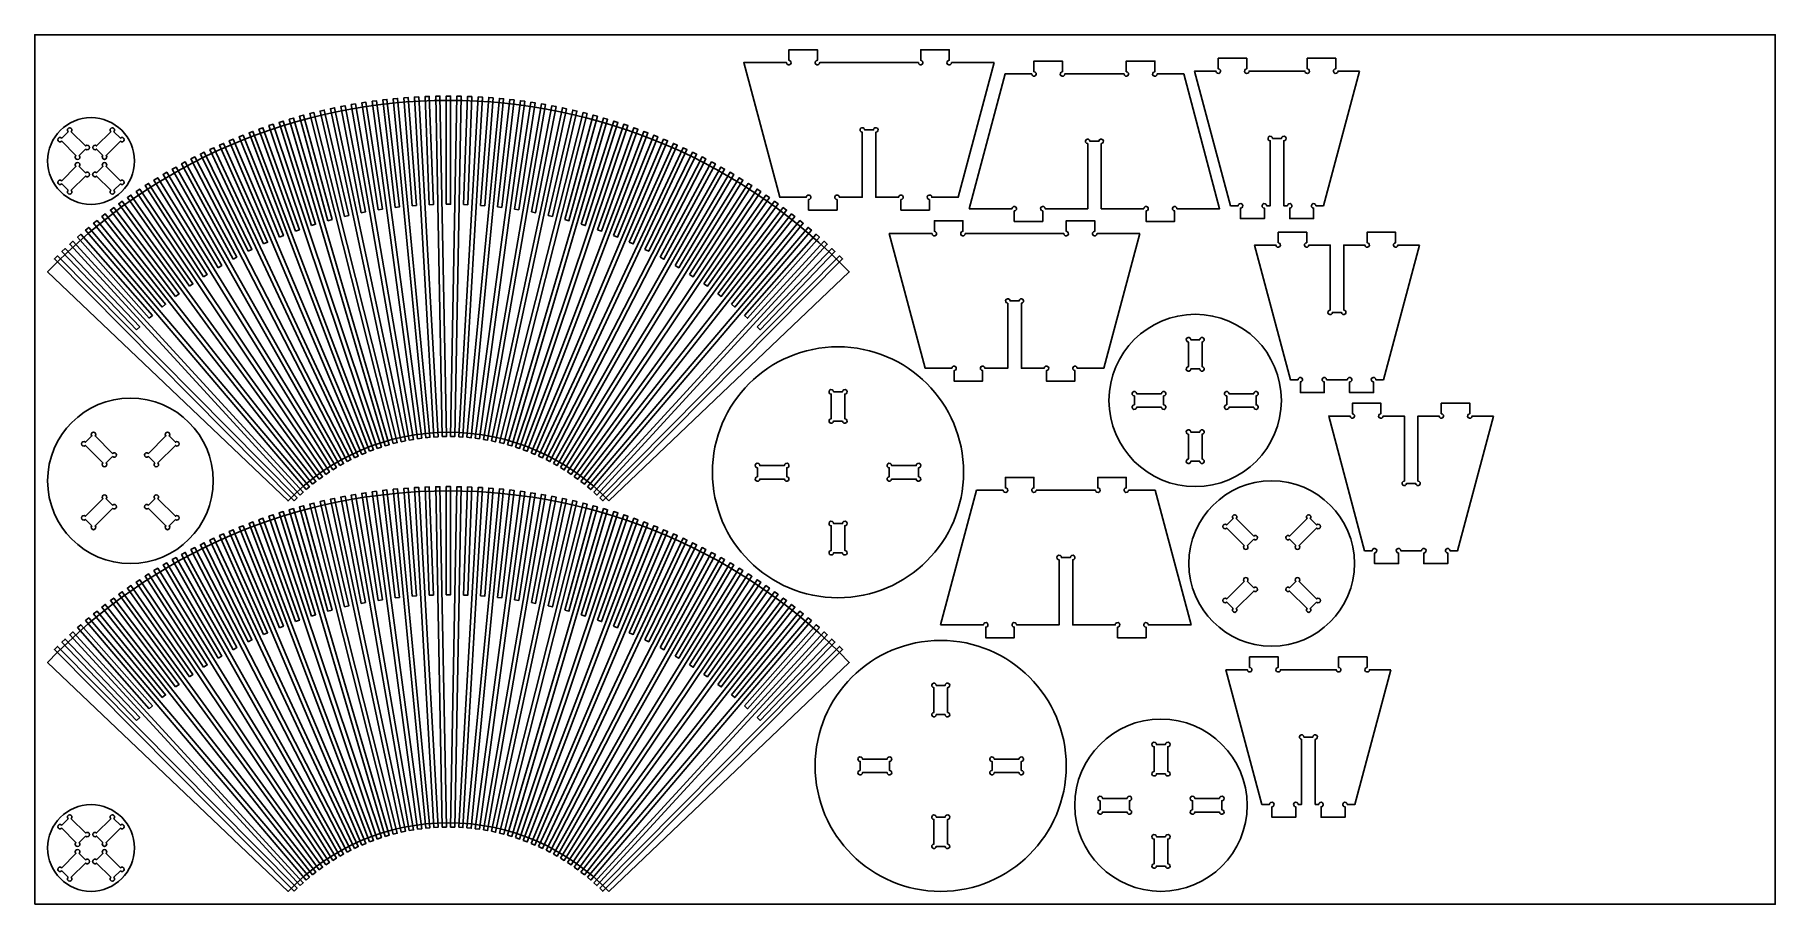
# Model space of a CAD drawing. Header units: millimetres. Extents: x 0 to 2440, y 0 to 1220.
import ezdxf

# ---------------------------------------------------------------- set-up
doc = ezdxf.new("R2010")
doc.units = ezdxf.units.MM
for name, color, linetype in [('BOARD-2440x1220', 8, 'Continuous'), ('CUT', 1, 'Continuous'), ('POCKET-KERF-15.5', 5, 'Continuous')]:
    doc.layers.add(name, color=color, linetype=linetype)

msp = doc.modelspace()

# ---------------------------------------------------------------- linework, layer by layer
at = {"layer": 'BOARD-2440x1220'}
msp.add_lwpolyline([(0, 0), (2440, 0), (2440, 1220), (0, 1220)], close=True, dxfattribs=at)
at = {"layer": 'CUT'}
for points in [[(1345.1, 1181), (1285.2, 1181, -2.414214), (1282, 1184.2), (1282, 1199), (1242, 1199), (1242, 1184.2, -2.414214), (1238.8, 1181), (1100.4, 1181, -2.414214), (1097.2, 1184.2), (1097.2, 1199), (1057.2, 1199), (1057.2, 1184.2, -2.414214), (1054, 1181), (994, 1181), (1044.4, 992), (1081.6, 992, -2.414214), (1084.8, 988.8), (1084.8, 974), (1124.8, 974), (1124.8, 988.8, -2.414214), (1128, 992), (1160.1, 992), (1160.1, 1083.3, -2.414214), (1163.3, 1086.5), (1175.9, 1086.5, -2.414214), (1179.1, 1083.3), (1179.1, 992), (1211.1, 992, -2.414214), (1214.3, 988.8), (1214.3, 974), (1254.3, 974), (1254.3, 988.8, -2.414214), (1257.5, 992), (1294.7, 992)], [(1310, 976), (1370, 976, -2.414214), (1373.2, 972.8), (1373.2, 958), (1413.2, 958), (1413.2, 972.8, -2.414214), (1416.4, 976), (1476.1, 976), (1476.1, 1067.3, -2.414214), (1479.3, 1070.5), (1491.9, 1070.5, -2.414214), (1495.1, 1067.3), (1495.1, 976), (1554.8, 976, -2.414214), (1558, 972.8), (1558, 958), (1598, 958), (1598, 972.8, -2.414214), (1601.2, 976), (1661.1, 976), (1610.7, 1165), (1573.5, 1165, -2.414214), (1570.3, 1168.2), (1570.3, 1183), (1530.3, 1183), (1530.3, 1168.2, -2.414214), (1527.1, 1165), (1444, 1165, -2.414214), (1440.8, 1168.2), (1440.8, 1183), (1400.8, 1183), (1400.8, 1168.2, -2.414214), (1397.6, 1165), (1360.4, 1165)], [(1857.1, 1169), (1827.1, 1169, -2.414214), (1823.9, 1172.2), (1823.9, 1187), (1783.9, 1187), (1783.9, 1172.2, -2.414214), (1780.7, 1169), (1702.4, 1169, -2.414214), (1699.2, 1172.2), (1699.2, 1187), (1659.2, 1187), (1659.2, 1172.2, -2.414214), (1656, 1169), (1626, 1169), (1676.4, 980), (1687.1, 980, -2.414214), (1690.3, 976.8), (1690.3, 962), (1723.9, 962), (1723.9, 976.8, -2.414214), (1727.1, 980), (1732.1, 980), (1732.1, 1071.3, -2.414214), (1735.3, 1074.5), (1747.9, 1074.5, -2.414214), (1751.1, 1071.3), (1751.1, 980), (1756.1, 980, -2.414214), (1759.3, 976.8), (1759.3, 962), (1792.9, 962), (1792.9, 976.8, -2.414214), (1796.1, 980), (1806.7, 980)], [(804.7, 566), (1141.8, 887.3, 0.428387), (18, 887.3), (355.1, 566, -0.428387)], [(139.7, 1042.9, 1), (18, 1042.9, 1)], [(71.2, 1059.5, 2.414214), (71.2, 1064), (51.2, 1084, 2.414214), (46.7, 1084), (37.8, 1075, 2.414214), (37.8, 1070.5), (57.7, 1050.6, 2.414214), (62.3, 1050.6)], [(95.5, 1050.6, 2.414214), (100, 1050.6), (120, 1070.5, 2.414214), (120, 1075), (111, 1084, 2.414214), (106.5, 1084), (86.6, 1064, 2.414214), (86.6, 1059.5)], [(46.7, 1001.8, 2.414214), (51.2, 1001.8), (71.2, 1021.7, 2.414214), (71.2, 1026.3), (62.3, 1035.2, 2.414214), (57.7, 1035.2), (37.8, 1015.2, 2.414214), (37.8, 1010.7)], [(120, 1010.7, 2.414214), (120, 1015.2), (100, 1035.2, 2.414214), (95.5, 1035.2), (86.6, 1026.3, 2.414214), (86.6, 1021.7), (106.5, 1001.8, 2.414214), (111, 1001.8)], [(1549.1, 941), (1489.2, 941, -2.414214), (1486, 944.2), (1486, 959), (1446, 959), (1446, 944.2, -2.414214), (1442.8, 941), (1304.4, 941, -2.414214), (1301.2, 944.2), (1301.2, 959), (1261.2, 959), (1261.2, 944.2, -2.414214), (1258, 941), (1198, 941), (1248.4, 752), (1285.6, 752, -2.414214), (1288.8, 748.8), (1288.8, 734), (1328.8, 734), (1328.8, 748.8, -2.414214), (1332, 752), (1364.1, 752), (1364.1, 843.3, -2.414214), (1367.3, 846.5), (1379.9, 846.5, -2.414214), (1383.1, 843.3), (1383.1, 752), (1415.1, 752, -2.414214), (1418.3, 748.8), (1418.3, 734), (1458.3, 734), (1458.3, 748.8, -2.414214), (1461.5, 752), (1498.7, 752)], [(1941.1, 925), (1911.1, 925, -2.414214), (1907.9, 928.2), (1907.9, 943), (1867.9, 943), (1867.9, 928.2, -2.414214), (1864.7, 925), (1835.1, 925), (1835.1, 833.7, -2.414214), (1831.9, 830.5), (1819.3, 830.5, -2.414214), (1816.1, 833.7), (1816.1, 925), (1786.4, 925, -2.414214), (1783.2, 928.2), (1783.2, 943), (1743.2, 943), (1743.2, 928.2, -2.414214), (1740, 925), (1710, 925), (1760.4, 736), (1771.1, 736, -2.414214), (1774.3, 732.8), (1774.3, 718), (1807.9, 718), (1807.9, 732.8, -2.414214), (1811.1, 736), (1840.1, 736, -2.414214), (1843.3, 732.8), (1843.3, 718), (1876.9, 718), (1876.9, 732.8, -2.414214), (1880.1, 736), (1890.7, 736)], [(1747.7, 706.9, 1), (1506, 706.9, 1)], [(1302.1, 606.1, 1), (950, 606.1, 1)], [(1633.2, 751.1, 2.414214), (1636.4, 754.3), (1636.4, 788.9, 2.414214), (1633.2, 792.1), (1620.6, 792.1, 2.414214), (1617.4, 788.9), (1617.4, 754.3, 2.414214), (1620.6, 751.1)], [(250.1, 594.1, 1), (18, 594.1, 1)], [(1132.4, 678, 2.414214), (1135.6, 681.2), (1135.6, 715.8, 2.414214), (1132.4, 719), (1119.8, 719, 2.414214), (1116.6, 715.8), (1116.6, 681.2, 2.414214), (1119.8, 678)], [(1541.6, 700.6, 2.414214), (1544.8, 697.4), (1579.4, 697.4, 2.414214), (1582.6, 700.6), (1582.6, 713.2, 2.414214), (1579.4, 716.4), (1544.8, 716.4, 2.414214), (1541.6, 713.2)], [(1671.1, 700.6, 2.414214), (1674.3, 697.4), (1708.9, 697.4, 2.414214), (1712.1, 700.6), (1712.1, 713.2, 2.414214), (1708.9, 716.4), (1674.3, 716.4, 2.414214), (1671.1, 713.2)], [(2045.1, 685), (2015.1, 685, -2.414214), (2011.9, 688.2), (2011.9, 703), (1971.9, 703), (1971.9, 688.2, -2.414214), (1968.7, 685), (1939.1, 685), (1939.1, 593.7, -2.414214), (1935.9, 590.5), (1923.3, 590.5, -2.414214), (1920.1, 593.7), (1920.1, 685), (1890.4, 685, -2.414214), (1887.2, 688.2), (1887.2, 703), (1847.2, 703), (1847.2, 688.2, -2.414214), (1844, 685), (1814, 685), (1864.4, 496), (1875.1, 496, -2.414214), (1878.3, 492.8), (1878.3, 478), (1911.9, 478), (1911.9, 492.8, -2.414214), (1915.1, 496), (1944.1, 496, -2.414214), (1947.3, 492.8), (1947.3, 478), (1980.9, 478), (1980.9, 492.8, -2.414214), (1984.1, 496), (1994.7, 496)], [(109, 628.1, 2.414214), (109, 632.6), (84.5, 657.1, 2.414214), (80, 657.1), (71, 648.2, 2.414214), (71, 643.7), (95.5, 619.2, 2.414214), (100, 619.2)], [(168.1, 619.2, 2.414214), (172.6, 619.2), (197.1, 643.7, 2.414214), (197.1, 648.2), (188.2, 657.1, 2.414214), (183.7, 657.1), (159.2, 632.6, 2.414214), (159.2, 628.1)], [(1633.2, 621.6, 2.414214), (1636.4, 624.8), (1636.4, 659.4, 2.414214), (1633.2, 662.6), (1620.6, 662.6, 2.414214), (1617.4, 659.4), (1617.4, 624.8, 2.414214), (1620.6, 621.6)], [(1013.2, 599.8, 2.414214), (1016.4, 596.6), (1051, 596.6, 2.414214), (1054.2, 599.8), (1054.2, 612.4, 2.414214), (1051, 615.6), (1016.4, 615.6, 2.414214), (1013.2, 612.4)], [(1198, 599.8, 2.414214), (1201.2, 596.6), (1235.8, 596.6, 2.414214), (1239, 599.8), (1239, 612.4, 2.414214), (1235.8, 615.6), (1201.2, 615.6, 2.414214), (1198, 612.4)], [(1270, 392), (1330, 392, -2.414214), (1333.2, 388.8), (1333.2, 374), (1373.2, 374), (1373.2, 388.8, -2.414214), (1376.4, 392), (1436.1, 392), (1436.1, 483.3, -2.414214), (1439.3, 486.5), (1451.9, 486.5, -2.414214), (1455.1, 483.3), (1455.1, 392), (1514.8, 392, -2.414214), (1518, 388.8), (1518, 374), (1558, 374), (1558, 388.8, -2.414214), (1561.2, 392), (1621.1, 392), (1570.7, 581), (1533.5, 581, -2.414214), (1530.3, 584.2), (1530.3, 599), (1490.3, 599), (1490.3, 584.2, -2.414214), (1487.1, 581), (1404, 581, -2.414214), (1400.8, 584.2), (1400.8, 599), (1360.8, 599), (1360.8, 584.2, -2.414214), (1357.6, 581), (1320.4, 581)], [(1850.1, 478.1, 1), (1618, 478.1, 1)], [(804.7, 18), (1141.8, 339.3, 0.428387), (18, 339.3), (355.1, 18, -0.428387)], [(80, 531, 2.414214), (84.5, 531), (109, 555.5, 2.414214), (109, 560), (100, 569, 2.414214), (95.5, 569), (71, 544.5, 2.414214), (71, 540)], [(197.1, 540, 2.414214), (197.1, 544.5), (172.6, 569, 2.414214), (168.1, 569), (159.2, 560, 2.414214), (159.2, 555.5), (183.7, 531, 2.414214), (188.2, 531)], [(1132.4, 493.2, 2.414214), (1135.6, 496.4), (1135.6, 531, 2.414214), (1132.4, 534.2), (1119.8, 534.2, 2.414214), (1116.6, 531), (1116.6, 496.4, 2.414214), (1119.8, 493.2)], [(1709, 512.1, 2.414214), (1709, 516.6), (1684.5, 541.1, 2.414214), (1680, 541.1), (1671, 532.2, 2.414214), (1671, 527.7), (1695.5, 503.2, 2.414214), (1700, 503.2)], [(1768.1, 503.2, 2.414214), (1772.6, 503.2), (1797.1, 527.7, 2.414214), (1797.1, 532.2), (1788.2, 541.1, 2.414214), (1783.7, 541.1), (1759.2, 516.6, 2.414214), (1759.2, 512.1)], [(1680, 415, 2.414214), (1684.5, 415), (1709, 439.5, 2.414214), (1709, 444), (1700, 453, 2.414214), (1695.5, 453), (1671, 428.5, 2.414214), (1671, 424)], [(1797.1, 424, 2.414214), (1797.1, 428.5), (1772.6, 453, 2.414214), (1768.1, 453), (1759.2, 444, 2.414214), (1759.2, 439.5), (1783.7, 415, 2.414214), (1788.2, 415)], [(1446.1, 194.1, 1), (1094, 194.1, 1)], [(1901.1, 329), (1871.1, 329, -2.414214), (1867.9, 332.2), (1867.9, 347), (1827.9, 347), (1827.9, 332.2, -2.414214), (1824.7, 329), (1746.4, 329, -2.414214), (1743.2, 332.2), (1743.2, 347), (1703.2, 347), (1703.2, 332.2, -2.414214), (1700, 329), (1670, 329), (1720.4, 140), (1731.1, 140, -2.414214), (1734.3, 136.8), (1734.3, 122), (1767.9, 122), (1767.9, 136.8, -2.414214), (1771.1, 140), (1776.1, 140), (1776.1, 231.3, -2.414214), (1779.3, 234.5), (1791.9, 234.5, -2.414214), (1795.1, 231.3), (1795.1, 140), (1800.1, 140, -2.414214), (1803.3, 136.8), (1803.3, 122), (1836.9, 122), (1836.9, 136.8, -2.414214), (1840.1, 140), (1850.7, 140)], [(1276.4, 266, 2.414214), (1279.6, 269.2), (1279.6, 303.8, 2.414214), (1276.4, 307), (1263.8, 307, 2.414214), (1260.6, 303.8), (1260.6, 269.2, 2.414214), (1263.8, 266)], [(1699.7, 138.9, 1), (1458, 138.9, 1)], [(1585.2, 183.1, 2.414214), (1588.4, 186.3), (1588.4, 220.9, 2.414214), (1585.2, 224.1), (1572.6, 224.1, 2.414214), (1569.4, 220.9), (1569.4, 186.3, 2.414214), (1572.6, 183.1)], [(1157.2, 187.8, 2.414214), (1160.4, 184.6), (1195, 184.6, 2.414214), (1198.2, 187.8), (1198.2, 200.4, 2.414214), (1195, 203.6), (1160.4, 203.6, 2.414214), (1157.2, 200.4)], [(1342, 187.8, 2.414214), (1345.2, 184.6), (1379.8, 184.6, 2.414214), (1383, 187.8), (1383, 200.4, 2.414214), (1379.8, 203.6), (1345.2, 203.6, 2.414214), (1342, 200.4)], [(1493.6, 132.6, 2.414214), (1496.8, 129.4), (1531.4, 129.4, 2.414214), (1534.6, 132.6), (1534.6, 145.2, 2.414214), (1531.4, 148.4), (1496.8, 148.4, 2.414214), (1493.6, 145.2)], [(1623.1, 132.6, 2.414214), (1626.3, 129.4), (1660.9, 129.4, 2.414214), (1664.1, 132.6), (1664.1, 145.2, 2.414214), (1660.9, 148.4), (1626.3, 148.4, 2.414214), (1623.1, 145.2)], [(139.7, 78.9, 1), (18, 78.9, 1)], [(71.2, 95.5, 2.414214), (71.2, 100), (51.2, 120, 2.414214), (46.7, 120), (37.8, 111, 2.414214), (37.8, 106.5), (57.7, 86.6, 2.414214), (62.3, 86.6)], [(95.5, 86.6, 2.414214), (100, 86.6), (120, 106.5, 2.414214), (120, 111), (111, 120, 2.414214), (106.5, 120), (86.6, 100, 2.414214), (86.6, 95.5)], [(1276.4, 81.2, 2.414214), (1279.6, 84.4), (1279.6, 119, 2.414214), (1276.4, 122.2), (1263.8, 122.2, 2.414214), (1260.6, 119), (1260.6, 84.4, 2.414214), (1263.8, 81.2)], [(1585.2, 53.6, 2.414214), (1588.4, 56.8), (1588.4, 91.4, 2.414214), (1585.2, 94.6), (1572.6, 94.6, 2.414214), (1569.4, 91.4), (1569.4, 56.8, 2.414214), (1572.6, 53.6)], [(46.7, 37.8, 2.414214), (51.2, 37.8), (71.2, 57.7, 2.414214), (71.2, 62.3), (62.3, 71.2, 2.414214), (57.7, 71.2), (37.8, 51.2, 2.414214), (37.8, 46.7)], [(120, 46.7, 2.414214), (120, 51.2), (100, 71.2, 2.414214), (95.5, 71.2), (86.6, 62.3, 2.414214), (86.6, 57.7), (106.5, 37.8, 2.414214), (111, 37.8)]]:
    msp.add_lwpolyline(points, format="xyb", close=True, dxfattribs=at)
at = {"layer": 'POCKET-KERF-15.5'}
for points in [[(525, 651.3), (531, 652.3), (449.5, 1123.1), (443.6, 1122)], [(481.3, 974.4), (487.3, 975.3), (464.2, 1125.4), (458.3, 1124.5)], [(536.5, 653.2), (542.4, 654), (479, 1127.5), (473, 1126.7)], [(505.1, 977.7), (511.1, 978.4), (493.7, 1129.3), (487.8, 1128.6)], [(548, 654.6), (554, 655.2), (508.6, 1130.8), (502.6, 1130.2)], [(529, 980.1), (535, 980.6), (523.4, 1132), (517.4, 1131.5)], [(559.5, 655.6), (565.5, 656), (538.3, 1132.9), (532.3, 1132.6)], [(552.9, 981.6), (558.9, 981.8), (553.1, 1133.6), (547.1, 1133.3)], [(571.1, 656.2), (577.1, 656.3), (568, 1133.9), (562, 1133.8)], [(576.9, 982.2), (582.9, 982.2), (582.9, 1134), (576.9, 1134)], [(582.7, 656.3), (588.7, 656.2), (597.8, 1133.8), (591.8, 1133.9)], [(594.3, 656), (600.3, 655.6), (627.6, 1132.6), (621.6, 1132.9)], [(600.9, 981.8), (606.9, 981.6), (612.7, 1133.3), (606.7, 1133.6)], [(605.9, 655.2), (611.8, 654.6), (657.2, 1130.2), (651.3, 1130.8)], [(617.4, 654), (623.3, 653.2), (686.8, 1126.7), (680.9, 1127.5)], [(624.9, 980.6), (630.9, 980.1), (642.4, 1131.5), (636.4, 1132)], [(628.9, 652.3), (634.8, 651.3), (716.2, 1122), (710.3, 1123.1)], [(648.8, 978.4), (654.7, 977.7), (672, 1128.6), (666.1, 1129.3)], [(672.6, 975.3), (678.5, 974.4), (701.5, 1124.5), (695.6, 1125.4)], [(388, 952.3), (393.7, 954.1), (348.2, 1098.9), (342.5, 1097.1)], [(491.3, 643.1), (497, 644.8), (362.5, 1103.2), (356.7, 1101.5)], [(411, 959.1), (416.8, 960.7), (376.8, 1107.2), (371, 1105.6)], [(502.4, 646.3), (508.2, 647.7), (391.2, 1110.9), (385.4, 1109.4)], [(434.2, 965.1), (440.1, 966.5), (405.7, 1114.4), (399.9, 1113)], [(513.7, 649), (519.6, 650.3), (420.3, 1117.5), (414.4, 1116.3)], [(457.7, 970.2), (463.6, 971.4), (434.9, 1120.4), (429, 1119.3)], [(640.3, 650.3), (646.1, 649), (745.4, 1116.3), (739.6, 1117.5)], [(651.6, 647.7), (657.4, 646.3), (774.4, 1109.4), (768.6, 1110.9)], [(662.8, 644.8), (668.6, 643.1), (803.1, 1101.5), (797.4, 1103.2)], [(696.2, 971.4), (702.1, 970.2), (730.9, 1119.3), (725, 1120.4)], [(719.7, 966.5), (725.6, 965.1), (760, 1113), (754.1, 1114.4)], [(743, 960.7), (748.8, 959.1), (788.8, 1105.6), (783, 1107.2)], [(766.1, 954.1), (771.8, 952.3), (817.4, 1097.1), (811.6, 1098.9)], [(342.9, 935.9), (348.5, 938.2), (292, 1079.1), (286.5, 1076.9)], [(469.4, 635.5), (475, 637.6), (305.9, 1084.5), (300.3, 1082.3)], [(365.3, 944.5), (370.9, 946.5), (319.9, 1089.5), (314.3, 1087.5)], [(480.2, 639.5), (485.9, 641.4), (334, 1094.4), (328.3, 1092.5)], [(673.9, 641.4), (679.6, 639.5), (831.5, 1092.5), (825.8, 1094.4)], [(684.9, 637.6), (690.5, 635.5), (859.5, 1082.3), (853.9, 1084.5)], [(788.9, 946.5), (794.5, 944.5), (845.6, 1087.5), (839.9, 1089.5)], [(811.4, 938.2), (816.9, 935.9), (873.4, 1076.9), (867.8, 1079.1)], [(299.1, 916.2), (304.5, 918.9), (237.5, 1055.1), (232.2, 1052.5)], [(448.1, 626.3), (453.5, 628.8), (251, 1061.5), (245.6, 1059)], [(320.8, 926.5), (326.3, 928.9), (264.6, 1067.6), (259.1, 1065.2)], [(458.6, 631.1), (464.2, 633.4), (278.2, 1073.5), (272.7, 1071.2)], [(695.7, 633.4), (701.2, 631.1), (887.1, 1071.2), (881.6, 1073.5)], [(706.3, 628.8), (711.7, 626.3), (914.3, 1059), (908.8, 1061.5)], [(833.5, 928.9), (839, 926.5), (900.7, 1065.2), (895.3, 1067.6)], [(855.3, 918.9), (860.7, 916.2), (927.7, 1052.5), (922.3, 1055.1)], [(257, 893.2), (262.2, 896.3), (185, 1027), (179.9, 1024)], [(427.6, 615.5), (432.8, 618.4), (198, 1034.4), (192.7, 1031.5)], [(277.9, 905.1), (283.1, 908), (211, 1041.6), (205.7, 1038.7)], [(437.8, 621.1), (443.1, 623.8), (224.2, 1048.5), (218.9, 1045.7)], [(716.7, 623.8), (722.1, 621.1), (940.9, 1045.7), (935.6, 1048.5)], [(727, 618.4), (732.2, 615.5), (967.1, 1031.5), (961.9, 1034.4)], [(876.7, 908), (882, 905.1), (954.1, 1038.7), (948.8, 1041.6)], [(897.6, 896.3), (902.8, 893.2), (980, 1024), (974.8, 1027)], [(408, 603.1), (413, 606.5), (147.1, 1003.4), (142.2, 1000)], [(236.6, 880.5), (241.7, 883.8), (159.6, 1011.5), (154.6, 1008.3)], [(417.7, 609.5), (422.8, 612.6), (172.3, 1019.4), (167.1, 1016.2)], [(737, 612.6), (742.2, 609.5), (992.7, 1016.2), (987.6, 1019.4)], [(746.9, 606.5), (751.8, 603.1), (1017.7, 1000), (1012.7, 1003.4)], [(918.1, 883.8), (923.2, 880.5), (1005.3, 1008.3), (1000.2, 1011.5)], [(197.4, 852.9), (202.2, 856.5), (110.7, 977.6), (105.9, 974)], [(398.5, 596.4), (403.4, 599.9), (122.6, 986.4), (117.8, 982.9)], [(216.8, 867.1), (221.7, 870.5), (134.8, 995), (129.9, 991.6)], [(756.4, 599.9), (761.3, 596.4), (1042, 982.9), (1037.2, 986.4)], [(938.1, 870.5), (943.1, 867.1), (1029.9, 991.6), (1025, 995)], [(957.6, 856.5), (962.4, 852.9), (1054, 974), (1049.2, 977.6)], [(178.6, 838), (183.3, 841.8), (87.2, 959.3), (82.5, 955.5)], [(389.4, 589.3), (394.1, 593), (98.8, 968.6), (94.1, 964.9)], [(765.7, 593), (770.5, 589.3), (1065.7, 964.9), (1061, 968.6)], [(976.6, 841.8), (981.2, 838), (1077.3, 955.5), (1072.7, 959.3)], [(371.9, 574.1), (376.3, 578.2), (53.3, 930.2), (48.9, 926.1)], [(160.4, 822.3), (164.9, 826.3), (64.4, 940.1), (59.9, 936.1)], [(380.5, 581.9), (385, 585.8), (75.7, 949.8), (71.1, 945.9)], [(774.8, 585.8), (779.4, 581.9), (1088.7, 945.9), (1084.1, 949.8)], [(783.6, 578.2), (788, 574.1), (1111, 926.1), (1106.5, 930.2)], [(994.9, 826.3), (999.4, 822.3), (1099.9, 936.1), (1095.4, 940.1)], [(363.5, 566.1), (367.8, 570.3), (31.7, 909.7), (27.4, 905.5)], [(142.8, 806), (147.1, 810.2), (42.4, 920.1), (38, 915.9)], [(792, 570.3), (796.3, 566.1), (1132.4, 905.5), (1128.2, 909.7)], [(1012.7, 810.2), (1017, 806), (1121.8, 915.9), (1117.4, 920.1)], [(571.1, 108.2), (577.1, 108.3), (568, 585.9), (562, 585.8)], [(576.9, 434.2), (582.9, 434.2), (582.9, 586), (576.9, 586)], [(582.7, 108.3), (588.7, 108.2), (597.8, 585.8), (591.8, 585.9)], [(502.4, 98.3), (508.2, 99.7), (391.2, 562.9), (385.4, 561.4)], [(434.2, 417.1), (440.1, 418.5), (405.7, 566.4), (399.9, 565)], [(513.7, 101), (519.6, 102.3), (420.3, 569.5), (414.4, 568.3)], [(457.7, 422.2), (463.6, 423.4), (434.9, 572.4), (429, 571.3)], [(525, 103.3), (531, 104.3), (449.5, 575.1), (443.6, 574)], [(481.3, 426.4), (487.3, 427.3), (464.2, 577.4), (458.3, 576.5)], [(536.5, 105.2), (542.4, 106), (479, 579.5), (473, 578.7)], [(505.1, 429.7), (511.1, 430.4), (493.7, 581.3), (487.8, 580.6)], [(548, 106.6), (554, 107.2), (508.6, 582.8), (502.6, 582.2)], [(529, 432.1), (535, 432.6), (523.4, 584), (517.4, 583.5)], [(559.5, 107.6), (565.5, 108), (538.3, 584.9), (532.3, 584.6)], [(552.9, 433.6), (558.9, 433.8), (553.1, 585.6), (547.1, 585.3)], [(594.3, 108), (600.3, 107.6), (627.6, 584.6), (621.6, 584.9)], [(600.9, 433.8), (606.9, 433.6), (612.7, 585.3), (606.7, 585.6)], [(605.9, 107.2), (611.8, 106.6), (657.2, 582.2), (651.3, 582.8)], [(617.4, 106), (623.3, 105.2), (686.8, 578.7), (680.9, 579.5)], [(624.9, 432.6), (630.9, 432.1), (642.4, 583.5), (636.4, 584)], [(628.9, 104.3), (634.8, 103.3), (716.2, 574), (710.3, 575.1)], [(640.3, 102.3), (646.1, 101), (745.4, 568.3), (739.6, 569.5)], [(648.8, 430.4), (654.7, 429.7), (672, 580.6), (666.1, 581.3)], [(651.6, 99.7), (657.4, 98.3), (774.4, 561.4), (768.6, 562.9)], [(672.6, 427.3), (678.5, 426.4), (701.5, 576.5), (695.6, 577.4)], [(696.2, 423.4), (702.1, 422.2), (730.9, 571.3), (725, 572.4)], [(719.7, 418.5), (725.6, 417.1), (760, 565), (754.1, 566.4)], [(365.3, 396.5), (370.9, 398.5), (319.9, 541.5), (314.3, 539.5)], [(480.2, 91.5), (485.9, 93.4), (334, 546.4), (328.3, 544.5)], [(388, 404.3), (393.7, 406.1), (348.2, 550.9), (342.5, 549.1)], [(491.3, 95.1), (497, 96.8), (362.5, 555.2), (356.7, 553.5)], [(411, 411.1), (416.8, 412.7), (376.8, 559.2), (371, 557.6)], [(662.8, 96.8), (668.6, 95.1), (803.1, 553.5), (797.4, 555.2)], [(673.9, 93.4), (679.6, 91.5), (831.5, 544.5), (825.8, 546.4)], [(743, 412.7), (748.8, 411.1), (788.8, 557.6), (783, 559.2)], [(766.1, 406.1), (771.8, 404.3), (817.4, 549.1), (811.6, 550.9)], [(788.9, 398.5), (794.5, 396.5), (845.6, 539.5), (839.9, 541.5)], [(448.1, 78.3), (453.5, 80.8), (251, 513.5), (245.6, 511)], [(320.8, 378.5), (326.3, 380.9), (264.6, 519.6), (259.1, 517.2)], [(458.6, 83.1), (464.2, 85.4), (278.2, 525.5), (272.7, 523.2)], [(342.9, 387.9), (348.5, 390.2), (292, 531.1), (286.5, 528.9)], [(469.4, 87.5), (475, 89.6), (305.9, 536.5), (300.3, 534.3)], [(684.9, 89.6), (690.5, 87.5), (859.5, 534.3), (853.9, 536.5)], [(695.7, 85.4), (701.2, 83.1), (887.1, 523.2), (881.6, 525.5)], [(706.3, 80.8), (711.7, 78.3), (914.3, 511), (908.8, 513.5)], [(811.4, 390.2), (816.9, 387.9), (873.4, 528.9), (867.8, 531.1)], [(833.5, 380.9), (839, 378.5), (900.7, 517.2), (895.3, 519.6)], [(277.9, 357.1), (283.1, 360), (211, 493.6), (205.7, 490.7)], [(437.8, 73.1), (443.1, 75.8), (224.2, 500.5), (218.9, 497.7)], [(299.1, 368.2), (304.5, 370.9), (237.5, 507.1), (232.2, 504.5)], [(716.7, 75.8), (722.1, 73.1), (940.9, 497.7), (935.6, 500.5)], [(855.3, 370.9), (860.7, 368.2), (927.7, 504.5), (922.3, 507.1)], [(876.7, 360), (882, 357.1), (954.1, 490.7), (948.8, 493.6)], [(417.7, 61.5), (422.8, 64.6), (172.3, 471.4), (167.1, 468.2)], [(257, 345.2), (262.2, 348.3), (185, 479), (179.9, 476)], [(427.6, 67.5), (432.8, 70.4), (198, 486.4), (192.7, 483.5)], [(727, 70.4), (732.2, 67.5), (967.1, 483.5), (961.9, 486.4)], [(737, 64.6), (742.2, 61.5), (992.7, 468.2), (987.6, 471.4)], [(897.6, 348.3), (902.8, 345.2), (980, 476), (974.8, 479)], [(216.8, 319.1), (221.7, 322.5), (134.8, 447), (129.9, 443.6)], [(408, 55.1), (413, 58.5), (147.1, 455.4), (142.2, 452)], [(236.6, 332.5), (241.7, 335.8), (159.6, 463.5), (154.6, 460.3)], [(746.9, 58.5), (751.8, 55.1), (1017.7, 452), (1012.7, 455.4)], [(918.1, 335.8), (923.2, 332.5), (1005.3, 460.3), (1000.2, 463.5)], [(938.1, 322.5), (943.1, 319.1), (1029.9, 443.6), (1025, 447)], [(389.4, 41.3), (394.1, 45), (98.8, 420.6), (94.1, 416.9)], [(197.4, 304.9), (202.2, 308.5), (110.7, 429.6), (105.9, 426)], [(398.5, 48.4), (403.4, 51.9), (122.6, 438.4), (117.8, 434.9)], [(756.4, 51.9), (761.3, 48.4), (1042, 434.9), (1037.2, 438.4)], [(765.7, 45), (770.5, 41.3), (1065.7, 416.9), (1061, 420.6)], [(957.6, 308.5), (962.4, 304.9), (1054, 426), (1049.2, 429.6)], [(160.4, 274.3), (164.9, 278.3), (64.4, 392.1), (59.9, 388.1)], [(380.5, 33.9), (385, 37.8), (75.7, 401.8), (71.1, 397.9)], [(178.6, 290), (183.3, 293.8), (87.2, 411.3), (82.5, 407.5)], [(774.8, 37.8), (779.4, 33.9), (1088.7, 397.9), (1084.1, 401.8)], [(976.6, 293.8), (981.2, 290), (1077.3, 407.5), (1072.7, 411.3)], [(994.9, 278.3), (999.4, 274.3), (1099.9, 388.1), (1095.4, 392.1)], [(142.8, 258), (147.1, 262.2), (42.4, 372.1), (38, 367.9)], [(371.9, 26.1), (376.3, 30.2), (53.3, 382.2), (48.9, 378.1)], [(783.6, 30.2), (788, 26.1), (1111, 378.1), (1106.5, 382.2)], [(1012.7, 262.2), (1017, 258), (1121.8, 367.9), (1117.4, 372.1)], [(363.5, 18.1), (367.8, 22.3), (31.7, 361.7), (27.4, 357.5)], [(792, 22.3), (796.3, 18.1), (1132.4, 357.5), (1128.2, 361.7)]]:
    msp.add_lwpolyline(points, close=True, dxfattribs=at)

doc.saveas('drawing.dxf')
